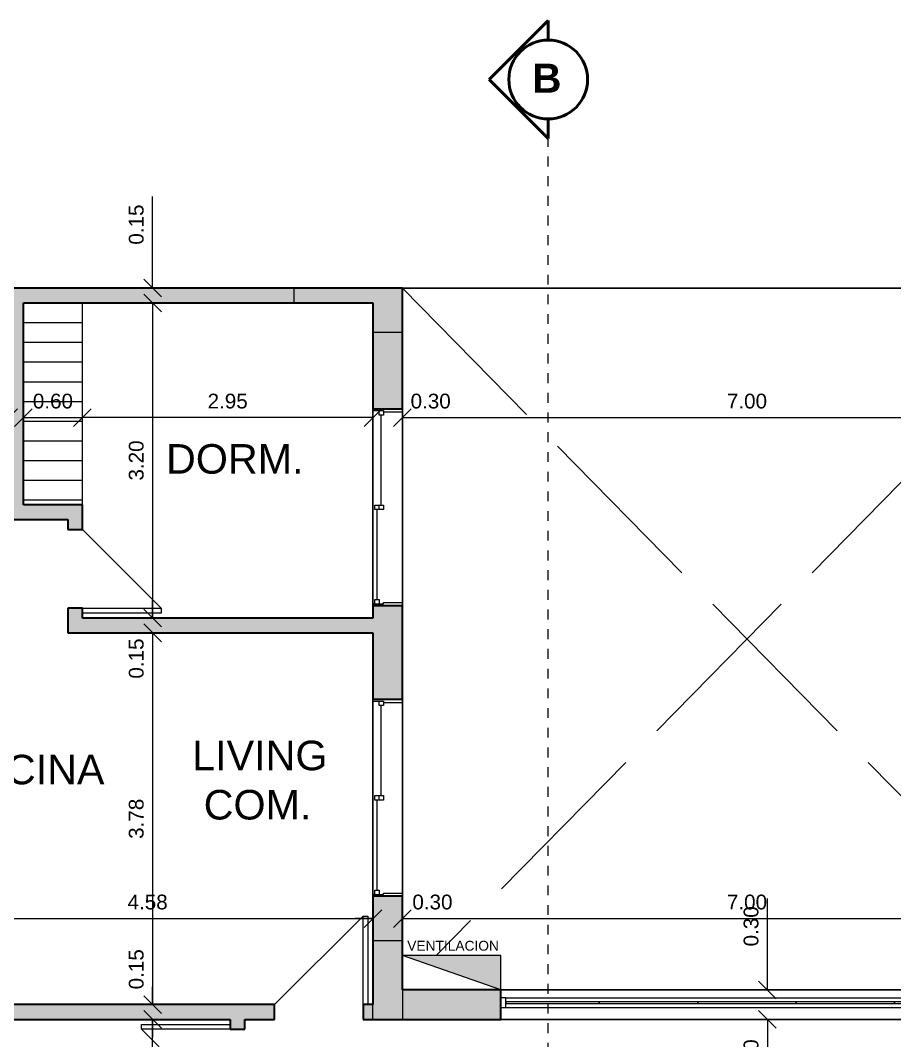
# Model space of a CAD drawing. Header units: metres. Extents: x 42 to 294, y -52 to 32.
# Drawn here: x 98.04 to 106.92, y -7.5 to 2.86 of the extents above; entities that cross this region are included whole.
import ezdxf

# ---------------------------------------------------------------- set-up
doc = ezdxf.new("R2010")
doc.units = ezdxf.units.M
doc.header["$LTSCALE"] = 0.15
doc.linetypes.add('ACAD_ISO02W100', pattern=[15, 12, -3])
doc.linetypes.add('Trazo punto', pattern=[0.015875, 0.00635, -0.004763, 0, -0.004763])
doc.layers.get('0').update_dxf_attribs({"lineweight": 20})
for name, color, linetype, lineweight in [('A-----SYP', 6, 'Continuous', 50), ('A-DOORSYM', 1, 'Continuous', 9), ('A-GLAZIDM', 6, 'Continuous', 9), ('A-WALL', 2, 'Continuous', 30), ('A-WALLCWM', 6, 'Continuous', 9), ('VENTILACIONES', 4, 'Continuous', 9)]:
    doc.layers.add(name, color=color, linetype=linetype, lineweight=lineweight)
doc.layers.add('Hatch', color=8, linetype='Continuous')
doc.layers.add('MUROS', color=11, linetype='Continuous')
doc.styles.get("Standard").update_dxf_attribs({"font": 'arial.ttf', "height": 0.15})
doc.dimstyles.new('Copy of Annotative', dxfattribs={"dimtxt": 0.15, "dimasz": 0.18, "dimexe": 0.18, "dimexo": 0.0625, "dimgap": 0.09, "dimtad": 1, "dimzin": 0, "dimdsep": 46, "dimtxsty": 'Standard', "dimblk": 'OBLIQUE', "dimcen": 0.09, "dimse1": 1, "dimse2": 1, "dimadec": 0, "dimazin": 0, "dimtfac": 1, "dimtofl": 0, "dimtmove": 0, "dimatfit": 3, "dimfxl": 1, "dimtolj": 1, "dimtzin": 0, "dimarcsym": 0})

# ---------------------------------------------------------------- blocks, each defined once
blk = doc.blocks.new('Puerta de 1 hoja - 90 x 210 cm-88-04 Tercer piso')
at = {"layer": 'A-DOORSYM', "lineweight": 13}
for p, q in [((0.717, 0.975), (-0.183, 0.075)), ((0.717, 0.975), (-0.183, 0.075)), ((0.717, 0.075), (0.717, 0.975))]:
    blk.add_line(p, q, dxfattribs=at)
blk = doc.blocks.new('Puerta de 1 hoja - 80 x 210 cm-87-04 Tercer piso')
at = {"layer": 'A-DOORSYM', "lineweight": 13}
for p, q in [((0.667, 0.875), (-0.133, 0.075)), ((0.667, 0.875), (-0.133, 0.075)), ((0.667, 0.075), (0.667, 0.875))]:
    blk.add_line(p, q, dxfattribs=at)
blk = doc.blocks.new('Deslizante con cubrejuntas - 2000 x 1200mm-111-04 Tercer piso')
at = {"layer": 'A-GLAZIDM', "lineweight": 13}
for p, q in [((-0.96825, 0.15), (-1, 0.15)), ((-0.96825, -0.04205), (-0.96825, 0.15)), ((0.96825, 0.15), (1, 0.15)), ((0.96825, -0.04205), (0.96825, 0.15)), ((1, 0.15), (1, -0.15)), ((-0.98095, -0.04205), (-0.96825, -0.04205)), ((-0.98095, -0.15), (-0.98095, -0.04205)), ((-0.9365, -0.0865), (-0.98095, -0.0865)), ((-0.96825, -0.04205), (-0.9365, -0.04205)), ((-0.9365, -0.04205), (-0.9365, -0.0865)), ((-0.022225, -0.064275), (-0.9365, -0.064275)), ((-0.022225, -0.04205), (0.022225, -0.04205)), ((-0.022225, -0.13095), (-0.022225, -0.04205)), ((0.022225, -0.0865), (-0.022225, -0.0865)), ((0.022225, -0.04205), (0.022225, -0.13095)), ((0.9365, -0.0865), (0.98095, -0.0865)), ((0.9365, -0.13095), (0.9365, -0.0865)), ((0.98095, -0.04205), (0.96825, -0.04205)), ((0.98095, -0.15), (0.98095, -0.04205)), ((-1, -0.15), (-0.98095, -0.15)), ((0.022225, -0.13095), (-0.022225, -0.13095)), ((0.022225, -0.108725), (0.9365, -0.108725)), ((0.98095, -0.13095), (0.9365, -0.13095)), ((1, -0.15), (0.98095, -0.15))]:
    blk.add_line(p, q, dxfattribs=at)
blk = doc.blocks.new('Panel de sistema - Acristalado-109-04 Tercer piso')
at = {"layer": 'A-WALLCWM'}
for p, q in [((0.475, 0.01), (-0.475, 0.01)), ((-0.475, 0.01), (-0.475, -0.01)), ((0.475, -0.01), (0.475, 0.01)), ((-0.475, -0.01), (0.475, -0.01))]:
    blk.add_line(p, q, dxfattribs=at)
blk = doc.blocks.new('Montante rectangular - Montante rectangular - 5x10 cm Aluminio-108-04 Tercer piso')
at = {"layer": 'A-WALLCWM'}
for p, q in [((16.534, 4.814), (17.484, 4.814)), ((16.534, 4.714), (17.484, 4.714))]:
    blk.add_line(p, q, dxfattribs=at)
blk = doc.blocks.new('Panel de sistema - Acristalado-96-04 Tercer piso')
at = {"layer": 'A-WALLCWM'}
for p, q in [((0.5, 0.01), (-0.5, 0.01)), ((-0.5, 0.01), (-0.5, -0.01)), ((0.5, -0.01), (0.5, 0.01)), ((-0.5, -0.01), (0.5, -0.01))]:
    blk.add_line(p, q, dxfattribs=at)
blk = doc.blocks.new('Montante rectangular - Montante rectangular - 5x10 cm Aluminio-93-04 Tercer piso')
at = {"layer": 'A-WALLCWM'}
for p, q in [((20.734, -3.131), (20.734, -4.131)), ((20.834, -3.131), (20.834, -4.131))]:
    blk.add_line(p, q, dxfattribs=at)
blk = doc.blocks.new('Panel de sistema - Acristalado-95-04 Tercer piso')
at = {"layer": 'A-WALLCWM'}
for p, q in [((0.5, 0.01), (-0.5, 0.01)), ((-0.5, 0.01), (-0.5, -0.01)), ((0.5, -0.01), (0.5, 0.01)), ((-0.5, -0.01), (0.5, -0.01))]:
    blk.add_line(p, q, dxfattribs=at)
blk = doc.blocks.new('Panel de sistema - Acristalado-94-04 Tercer piso')
at = {"layer": 'A-WALLCWM'}
for p, q in [((0.5, 0.01), (-0.5, 0.01)), ((-0.5, 0.01), (-0.5, -0.01)), ((0.5, -0.01), (0.5, 0.01)), ((-0.5, -0.01), (0.5, -0.01))]:
    blk.add_line(p, q, dxfattribs=at)
blk = doc.blocks.new('Panel de sistema - Acristalado-92-04 Tercer piso')
at = {"layer": 'A-WALLCWM'}
for p, q in [((0.475, 0.01), (-0.475, 0.01)), ((-0.475, 0.01), (-0.475, -0.01)), ((0.475, -0.01), (0.475, 0.01)), ((-0.475, -0.01), (0.475, -0.01))]:
    blk.add_line(p, q, dxfattribs=at)
blk = doc.blocks.new('Montante rectangular - Montante rectangular - 5x10 cm Aluminio-91-04 Tercer piso')
at = {"layer": 'A-WALLCWM'}
for p, q in [((20.484, 4.814), (21.434, 4.814)), ((20.484, 4.714), (21.434, 4.714))]:
    blk.add_line(p, q, dxfattribs=at)
blk = doc.blocks.new('Montante rectangular - Montante rectangular - 5x10 cm Aluminio-90-04 Tercer piso')
at = {"layer": 'A-WALLCWM'}
h = blk.add_hatch(dxfattribs=at)
h.set_pattern_fill('FP1_7', color=256, style=0, pattern_type=2)
h.set_pattern_definition([(225, (0.165, 0.048), (0.25173, -0.25173), []), (225, (0.165, -0.333), (0.25173, -0.25173), [])])
h.paths.add_polyline_path([(-0.05, 0.05), (-0.05, -0.05), (0, -0.05), (0, 0.05)], flags=0)
at = {"layer": 'A-WALLCWM', "lineweight": 13}
for p, q in [((-0.05, 0.05), (-0.05, -0.05)), ((0, 0.05), (-0.05, 0.05)), ((0, -0.05), (0, 0.05)), ((-0.05, -0.05), (0, -0.05))]:
    blk.add_line(p, q, dxfattribs=at)
blk = doc.blocks.new('Sección - Extremo de sección-3896-04 Tercer piso')
at = {"layer": 'A-----SYP'}
for p, q in [((-0.006, 0.00598), (-0.012, 0)), ((0, 0), (-0.006, 0.00598)), ((-0.012, 0), (-0.01, 0)), ((-0.002, 0), (0, 0))]:
    blk.add_line(p, q, dxfattribs=at)
blk.add_circle((-0.006, 0), 0.004, dxfattribs=at)
blk.add_arc((-0.006, 0), 0.004, 0, 180, dxfattribs=at)
blk = doc.blocks.new('Puerta de 1 hoja - 90 x 210 cm-71-02 Primer piso')
at = {"layer": 'A-DOORSYM', "lineweight": 13}
for p, q in [((0.717, 0.975), (-0.183, 0.075)), ((0.717, 0.975), (-0.183, 0.075)), ((0.717, 0.075), (0.717, 0.975))]:
    blk.add_line(p, q, dxfattribs=at)
blk = doc.blocks.new('Puerta de 1 hoja - 80 x 210 cm-66-02 Primer piso')
at = {"layer": 'A-DOORSYM', "lineweight": 13}
for p, q in [((0.667, 0.875), (-0.133, 0.075)), ((0.667, 0.875), (-0.133, 0.075)), ((0.667, 0.075), (0.667, 0.875))]:
    blk.add_line(p, q, dxfattribs=at)
blk = doc.blocks.new('_Oblique')
at = {"color": 0, "linetype": 'ByBlock', "lineweight": -2}
blk.add_line((-0.5, -0.5), (0.5, 0.5), dxfattribs=at)
blk = doc.blocks.new('*D2869')
at = {"color": 0, "lineweight": -2, "transparency": 16777216}
for p, q in [((97.918, -1.174), (97.738, -1.174)), ((98.068, -1.174), (98.248, -1.174))]:
    blk.add_line(p, q, dxfattribs=at)
at = {"layer": 'Defpoints', "color": 0, "transparency": 16777216}
for p in [(97.918, -1.174), (98.068, -1.174), (98.068, -1.174)]:
    blk.add_point(p, dxfattribs=at)
at = {"color": 0, "lineweight": -2, "transparency": 16777216, "xscale": 0.18, "yscale": 0.18, "zscale": 0.18}
blk.add_blockref('_Oblique', (97.918, -1.174), dxfattribs=at)
at = {"color": 0, "lineweight": -2, "transparency": 16777216, "xscale": 0.18, "yscale": 0.18, "zscale": 0.18, "rotation": 180}
blk.add_blockref('_Oblique', (98.068, -1.174), dxfattribs=at)
at = {"color": 0, "transparency": 16777216, "insert": (97.681, -1.007), "char_height": 0.15, "attachment_point": 5}
blk.add_mtext('\\A1;0.15', dxfattribs=at)
blk = doc.blocks.new('*D2870')
at = {"color": 0, "lineweight": -2, "transparency": 16777216}
for p, q in [((101.618, -1.174), (101.438, -1.174)), ((101.918, -1.174), (102.098, -1.174))]:
    blk.add_line(p, q, dxfattribs=at)
at = {"layer": 'Defpoints', "color": 0, "transparency": 16777216}
for p in [(101.618, -1.174), (101.918, -1.174), (101.918, -1.174)]:
    blk.add_point(p, dxfattribs=at)
at = {"color": 0, "lineweight": -2, "transparency": 16777216, "xscale": 0.18, "yscale": 0.18, "zscale": 0.18}
blk.add_blockref('_Oblique', (101.618, -1.174), dxfattribs=at)
at = {"color": 0, "lineweight": -2, "transparency": 16777216, "xscale": 0.18, "yscale": 0.18, "zscale": 0.18, "rotation": 180}
blk.add_blockref('_Oblique', (101.918, -1.174), dxfattribs=at)
at = {"color": 0, "transparency": 16777216, "insert": (102.205, -1.007), "char_height": 0.15, "attachment_point": 5}
blk.add_mtext('\\A1;0.30', dxfattribs=at)
blk = doc.blocks.new('*D2871')
at = {"color": 0, "lineweight": -2, "transparency": 16777216}
blk.add_line((101.918, -1.174), (108.918, -1.174), dxfattribs=at)
at = {"layer": 'Defpoints', "color": 0, "transparency": 16777216}
for p in [(101.918, -1.174), (108.918, -1.174), (108.918, -1.174)]:
    blk.add_point(p, dxfattribs=at)
at = {"color": 0, "lineweight": -2, "transparency": 16777216, "xscale": 0.18, "yscale": 0.18, "zscale": 0.18, "rotation": 180}
blk.add_blockref('_Oblique', (101.918, -1.174), dxfattribs=at)
at = {"color": 0, "lineweight": -2, "transparency": 16777216, "xscale": 0.18, "yscale": 0.18, "zscale": 0.18}
blk.add_blockref('_Oblique', (108.918, -1.174), dxfattribs=at)
at = {"color": 0, "transparency": 16777216, "insert": (105.418, -1.007), "char_height": 0.15, "attachment_point": 5}
blk.add_mtext('\\A1;7.00', dxfattribs=at)
blk = doc.blocks.new('*D2858')
at = {"color": 0, "lineweight": -2, "transparency": 16777216}
blk.add_line((97.043, -6.26), (101.618, -6.26), dxfattribs=at)
at = {"layer": 'Defpoints', "color": 0, "transparency": 16777216}
for p in [(97.043, -6.26), (101.618, -6.26), (101.618, -6.26)]:
    blk.add_point(p, dxfattribs=at)
at = {"color": 0, "lineweight": -2, "transparency": 16777216, "xscale": 0.18, "yscale": 0.18, "zscale": 0.18, "rotation": 180}
blk.add_blockref('_Oblique', (97.043, -6.26), dxfattribs=at)
at = {"color": 0, "lineweight": -2, "transparency": 16777216, "xscale": 0.18, "yscale": 0.18, "zscale": 0.18}
blk.add_blockref('_Oblique', (101.618, -6.26), dxfattribs=at)
at = {"color": 0, "transparency": 16777216, "insert": (99.33, -6.093), "char_height": 0.15, "attachment_point": 5}
blk.add_mtext('\\A1;4.58', dxfattribs=at)
blk = doc.blocks.new('*D2859')
at = {"color": 0, "lineweight": -2, "transparency": 16777216}
for p, q in [((101.618, -6.26), (101.438, -6.26)), ((101.918, -6.26), (102.098, -6.26))]:
    blk.add_line(p, q, dxfattribs=at)
at = {"layer": 'Defpoints', "color": 0, "transparency": 16777216}
for p in [(101.618, -6.26), (101.918, -6.26), (101.918, -6.26)]:
    blk.add_point(p, dxfattribs=at)
at = {"color": 0, "lineweight": -2, "transparency": 16777216, "xscale": 0.18, "yscale": 0.18, "zscale": 0.18}
blk.add_blockref('_Oblique', (101.618, -6.26), dxfattribs=at)
at = {"color": 0, "lineweight": -2, "transparency": 16777216, "xscale": 0.18, "yscale": 0.18, "zscale": 0.18, "rotation": 180}
blk.add_blockref('_Oblique', (101.918, -6.26), dxfattribs=at)
at = {"color": 0, "transparency": 16777216, "insert": (102.223, -6.093), "char_height": 0.15, "attachment_point": 5}
blk.add_mtext('\\A1;0.30', dxfattribs=at)
blk = doc.blocks.new('*D2860')
at = {"color": 0, "lineweight": -2, "transparency": 16777216}
blk.add_line((101.918, -6.26), (108.918, -6.26), dxfattribs=at)
at = {"layer": 'Defpoints', "color": 0, "transparency": 16777216}
for p in [(101.918, -6.26), (108.918, -6.26), (108.918, -6.26)]:
    blk.add_point(p, dxfattribs=at)
at = {"color": 0, "lineweight": -2, "transparency": 16777216, "xscale": 0.18, "yscale": 0.18, "zscale": 0.18, "rotation": 180}
blk.add_blockref('_Oblique', (101.918, -6.26), dxfattribs=at)
at = {"color": 0, "lineweight": -2, "transparency": 16777216, "xscale": 0.18, "yscale": 0.18, "zscale": 0.18}
blk.add_blockref('_Oblique', (108.918, -6.26), dxfattribs=at)
at = {"color": 0, "transparency": 16777216, "insert": (105.418, -6.093), "char_height": 0.15, "attachment_point": 5}
blk.add_mtext('\\A1;7.00', dxfattribs=at)
blk = doc.blocks.new('*D2835')
at = {"color": 0, "lineweight": -2, "transparency": 16777216}
blk.add_line((98.068, -1.174), (98.668, -1.174), dxfattribs=at)
at = {"layer": 'Defpoints', "color": 0, "transparency": 16777216}
for p in [(98.068, -1.174), (98.668, -1.174), (98.668, -1.174)]:
    blk.add_point(p, dxfattribs=at)
at = {"color": 0, "lineweight": -2, "transparency": 16777216, "xscale": 0.18, "yscale": 0.18, "zscale": 0.18, "rotation": 180}
blk.add_blockref('_Oblique', (98.068, -1.174), dxfattribs=at)
at = {"color": 0, "lineweight": -2, "transparency": 16777216, "xscale": 0.18, "yscale": 0.18, "zscale": 0.18}
blk.add_blockref('_Oblique', (98.668, -1.174), dxfattribs=at)
at = {"color": 0, "transparency": 16777216, "insert": (98.368, -1.007), "char_height": 0.15, "attachment_point": 5}
blk.add_mtext('\\A1;0.60', dxfattribs=at)
blk = doc.blocks.new('*D2836')
at = {"color": 0, "lineweight": -2, "transparency": 16777216}
blk.add_line((101.618, -1.174), (98.668, -1.174), dxfattribs=at)
at = {"layer": 'Defpoints', "color": 0, "transparency": 16777216}
for p in [(98.668, -1.174), (98.668, -1.174), (101.618, -1.174)]:
    blk.add_point(p, dxfattribs=at)
at = {"color": 0, "lineweight": -2, "transparency": 16777216, "xscale": 0.18, "yscale": 0.18, "zscale": 0.18, "rotation": 180}
blk.add_blockref('_Oblique', (98.668, -1.174), dxfattribs=at)
at = {"color": 0, "lineweight": -2, "transparency": 16777216, "xscale": 0.18, "yscale": 0.18, "zscale": 0.18}
blk.add_blockref('_Oblique', (101.618, -1.174), dxfattribs=at)
at = {"color": 0, "transparency": 16777216, "insert": (100.143, -1.007), "char_height": 0.15, "attachment_point": 5}
blk.add_mtext('\\A1;2.95', dxfattribs=at)
blk = doc.blocks.new('*D2490')
at = {"color": 0, "lineweight": -2, "transparency": 16777216}
for p, q in [((99.381, 0.141), (99.381, 1.072)), ((99.381, -0.009), (99.381, -0.189))]:
    blk.add_line(p, q, dxfattribs=at)
at = {"layer": 'Defpoints', "color": 0, "transparency": 16777216}
for p in [(99.548, 0.141), (99.381, -0.009), (99.548, -0.009)]:
    blk.add_point(p, dxfattribs=at)
at = {"color": 0, "lineweight": -2, "transparency": 16777216, "xscale": 0.18, "yscale": 0.18, "zscale": 0.18}
for p, rotation in [((99.381, 0.141), 270), ((99.381, -0.009), 90)]:
    blk.add_blockref('_Oblique', p, dxfattribs=dict(at, rotation=rotation))
at = {"color": 0, "transparency": 16777216, "insert": (99.215, 0.786), "char_height": 0.15, "attachment_point": 5, "rotation": 90}
blk.add_mtext('\\A1;0.15', dxfattribs=at)
blk = doc.blocks.new('*D2491')
at = {"color": 0, "lineweight": -2, "transparency": 16777216}
blk.add_line((99.381, -0.009), (99.381, -3.209), dxfattribs=at)
at = {"layer": 'Defpoints', "color": 0, "transparency": 16777216}
for p in [(99.548, -0.009), (99.381, -3.209), (99.381, -3.209)]:
    blk.add_point(p, dxfattribs=at)
at = {"color": 0, "lineweight": -2, "transparency": 16777216, "xscale": 0.18, "yscale": 0.18, "zscale": 0.18}
for p, rotation in [((99.381, -0.009), 90), ((99.381, -3.209), 270)]:
    blk.add_blockref('_Oblique', p, dxfattribs=dict(at, rotation=rotation))
at = {"color": 0, "transparency": 16777216, "insert": (99.215, -1.609), "char_height": 0.15, "attachment_point": 5, "rotation": 90}
blk.add_mtext('\\A1;3.20', dxfattribs=at)
blk = doc.blocks.new('*D2492')
at = {"color": 0, "lineweight": -2, "transparency": 16777216}
for p, q in [((99.381, -3.209), (99.381, -3.029)), ((99.381, -3.359), (99.381, -3.539))]:
    blk.add_line(p, q, dxfattribs=at)
at = {"layer": 'Defpoints', "color": 0, "transparency": 16777216}
for p in [(99.381, -3.209), (99.381, -3.359), (99.381, -3.359)]:
    blk.add_point(p, dxfattribs=at)
at = {"color": 0, "lineweight": -2, "transparency": 16777216, "xscale": 0.18, "yscale": 0.18, "zscale": 0.18}
for p, rotation in [((99.381, -3.209), 270), ((99.381, -3.359), 90)]:
    blk.add_blockref('_Oblique', p, dxfattribs=dict(at, rotation=rotation))
at = {"color": 0, "transparency": 16777216, "insert": (99.215, -3.62), "char_height": 0.15, "attachment_point": 5, "rotation": 90}
blk.add_mtext('\\A1;0.15', dxfattribs=at)
blk = doc.blocks.new('*D2493')
at = {"color": 0, "lineweight": -2, "transparency": 16777216}
blk.add_line((99.381, -3.359), (99.381, -7.134), dxfattribs=at)
at = {"layer": 'Defpoints', "color": 0, "transparency": 16777216}
for p in [(99.381, -3.359), (99.381, -7.134), (99.381, -7.134)]:
    blk.add_point(p, dxfattribs=at)
at = {"color": 0, "lineweight": -2, "transparency": 16777216, "xscale": 0.18, "yscale": 0.18, "zscale": 0.18}
for p, rotation in [((99.381, -3.359), 90), ((99.381, -7.134), 270)]:
    blk.add_blockref('_Oblique', p, dxfattribs=dict(at, rotation=rotation))
at = {"color": 0, "transparency": 16777216, "insert": (99.215, -5.247), "char_height": 0.15, "attachment_point": 5, "rotation": 90}
blk.add_mtext('\\A1;3.78', dxfattribs=at)
blk = doc.blocks.new('*D2494')
at = {"color": 0, "lineweight": -2, "transparency": 16777216}
for p, q in [((99.381, -7.134), (99.381, -6.954)), ((99.381, -7.284), (99.381, -7.464))]:
    blk.add_line(p, q, dxfattribs=at)
at = {"layer": 'Defpoints', "color": 0, "transparency": 16777216}
for p in [(99.381, -7.134), (99.381, -7.284), (99.381, -7.284)]:
    blk.add_point(p, dxfattribs=at)
at = {"color": 0, "lineweight": -2, "transparency": 16777216, "xscale": 0.18, "yscale": 0.18, "zscale": 0.18}
for p, rotation in [((99.381, -7.134), 270), ((99.381, -7.284), 90)]:
    blk.add_blockref('_Oblique', p, dxfattribs=dict(at, rotation=rotation))
at = {"color": 0, "transparency": 16777216, "insert": (99.215, -6.775), "char_height": 0.15, "attachment_point": 5, "rotation": 90}
blk.add_mtext('\\A1;0.15', dxfattribs=at)
blk = doc.blocks.new('*D2498')
at = {"color": 0, "lineweight": -2, "transparency": 16777216}
for p, q in [((105.626, -6.984), (105.626, -6.055)), ((105.626, -7.284), (105.626, -7.464))]:
    blk.add_line(p, q, dxfattribs=at)
at = {"layer": 'Defpoints', "color": 0, "transparency": 16777216}
for p in [(105.626, -6.984), (105.626, -7.284), (105.626, -7.284)]:
    blk.add_point(p, dxfattribs=at)
at = {"color": 0, "lineweight": -2, "transparency": 16777216, "xscale": 0.18, "yscale": 0.18, "zscale": 0.18}
for p, rotation in [((105.626, -6.984), 270), ((105.626, -7.284), 90)]:
    blk.add_blockref('_Oblique', p, dxfattribs=dict(at, rotation=rotation))
at = {"color": 0, "transparency": 16777216, "insert": (105.46, -6.339), "char_height": 0.15, "attachment_point": 5, "rotation": 90}
blk.add_mtext('\\A1;0.30', dxfattribs=at)
blk = doc.blocks.new('*D2499')
at = {"color": 0, "lineweight": -2, "transparency": 16777216}
blk.add_line((105.626, -7.284), (105.626, -8.659), dxfattribs=at)
at = {"layer": 'Defpoints', "color": 0, "transparency": 16777216}
for p in [(105.626, -7.284), (105.621, -8.659), (105.626, -8.659)]:
    blk.add_point(p, dxfattribs=at)
at = {"color": 0, "lineweight": -2, "transparency": 16777216, "xscale": 0.18, "yscale": 0.18, "zscale": 0.18}
for p, rotation in [((105.626, -7.284), 90), ((105.626, -8.659), 270)]:
    blk.add_blockref('_Oblique', p, dxfattribs=dict(at, rotation=rotation))
at = {"color": 0, "transparency": 16777216, "insert": (105.46, -7.69), "char_height": 0.15, "attachment_point": 5, "rotation": 90}
blk.add_mtext('\\A1;1.40', dxfattribs=at)
blk = doc.blocks.new('*D2462')
at = {"color": 0, "lineweight": -2, "transparency": 16777216}
blk.add_line((99.381, -8.809), (99.381, -7.284), dxfattribs=at)
at = {"layer": 'Defpoints', "color": 0, "transparency": 16777216}
for p in [(99.381, -7.284), (100.168, -7.284), (100.168, -8.809)]:
    blk.add_point(p, dxfattribs=at)
at = {"color": 0, "lineweight": -2, "transparency": 16777216, "xscale": 0.18, "yscale": 0.18, "zscale": 0.18}
for p, rotation in [((99.381, -7.284), 90), ((99.381, -8.809), 270)]:
    blk.add_blockref('_Oblique', p, dxfattribs=dict(at, rotation=rotation))
at = {"color": 0, "transparency": 16777216, "insert": (99.215, -8.047), "char_height": 0.15, "attachment_point": 5, "rotation": 90}
blk.add_mtext('\\A1;1.53', dxfattribs=at)

msp = doc.modelspace()

# ---------------------------------------------------------------- hatches: boundary and pattern name
at = {"layer": 'Hatch', "ltscale": 0.2}
for points in [[(101.618, -0.009), (101.618, -0.309), (101.918, -0.309), (101.918, 0.141), (100.818, 0.141), (100.818, -0.009)], [(101.918, -6.484), (101.618, -6.484), (101.618, -7.284), (101.918, -7.284)]]:
    msp.add_hatch(color=256, dxfattribs=at).paths.add_polyline_path(points)
at = {"layer": 'MUROS'}
h = msp.add_hatch(color=256, dxfattribs=at)
h.paths.add_polyline_path([(101.918, -3.084), (101.618, -3.084), (101.618, -3.209), (98.668, -3.209), (98.668, -3.109), (98.518, -3.109), (98.518, -3.359), (101.618, -3.359), (101.618, -4.034), (101.918, -4.034)])
h.paths.add_polyline_path([(101.918, -0.309), (101.618, -0.309), (101.618, -1.084), (101.918, -1.084)])
h.paths.add_polyline_path([(100.818, 0.141), (97.018, 0.141), (97.018, -0.009), (97.918, -0.009), (97.918, -2.059), (97.818, -2.059), (97.818, -2.209), (98.518, -2.209), (98.518, -2.309), (98.668, -2.309), (98.668, -2.059), (98.068, -2.059), (98.068, -0.009), (100.818, -0.009)])
h.paths.add_polyline_path([(96.418, -2.209), (97.118, -2.209), (97.118, -2.059), (96.418, -2.059), (96.418, -0.309), (96.118, -0.309), (96.118, -4.034), (96.418, -4.034), (96.418, -3.359), (97.118, -3.359), (97.118, -3.209), (96.418, -3.209)])
h.paths.add_polyline_path([(96.418, -6.034), (96.118, -6.034), (96.118, -6.984), (96.418, -6.984)])
h.paths.add_polyline_path([(95.618, -6.984), (95.418, -6.984), (95.418, -7.284), (95.618, -7.284)])
h.paths.add_polyline_path([(100.618, -7.134), (96.418, -7.134), (96.418, -7.284), (100.168, -7.284), (100.168, -7.384), (100.318, -7.384), (100.318, -7.284), (100.618, -7.284)])
h.paths.add_polyline_path([(101.918, -6.034), (101.618, -6.034), (101.618, -6.484), (101.918, -6.484)])
h.paths.add_polyline_path([(101.618, -7.134), (101.518, -7.134), (101.518, -7.284), (101.618, -7.284)])
h.paths.add_polyline_path([(102.918, -6.984), (101.918, -6.984), (101.918, -7.284), (102.918, -7.284)])
at = {"layer": 'VENTILACIONES'}
h = msp.add_hatch(color=256, dxfattribs=at)
h.paths.add_polyline_path([(102.262, -6.634), (101.918, -6.634), (102.174, -6.724)])
h.paths.add_polyline_path([(102.918, -6.634), (102.262, -6.634), (102.174, -6.724), (102.918, -6.984)])

# ---------------------------------------------------------------- linework, layer by layer
for p, q in [((108.918, 0.141), (101.918, 0.141)), ((101.918, 0.141), (108.918, 0.141)), ((98.668, -2.059), (98.668, -0.009)), ((98.068, -0.209), (98.668, -0.209)), ((98.068, -0.409), (98.668, -0.409)), ((98.068, -0.609), (98.668, -0.609)), ((98.068, -0.809), (98.668, -0.809)), ((98.068, -1.009), (98.668, -1.009)), ((98.068, -1.209), (98.668, -1.209)), ((98.068, -1.409), (98.668, -1.409)), ((98.068, -1.609), (98.668, -1.609)), ((98.068, -1.809), (98.668, -1.809)), ((98.068, -2.009), (98.668, -2.009)), ((101.918, -6.984), (103.773, -6.984))]:
    msp.add_line(p, q)
at = {"linetype": 'ACAD_ISO02W100'}
for p, q in [((101.918, 0.141), (108.574, -6.634)), ((108.918, 0.141), (102.262, -6.634))]:
    msp.add_line(p, q, dxfattribs=at)
at = {"layer": 'A-----SYP', "linetype": 'Trazo punto', "lineweight": 15}
msp.add_line((103.399, -21.823), (103.399, 1.659), dxfattribs=at)
at = {"layer": 'A-DOORSYM'}
for p, q in [((98.668, -3.159), (98.668, -3.109)), ((99.468, -3.159), (98.668, -3.159)), ((99.468, -3.109), (99.468, -3.159)), ((101.518, -6.234), (101.568, -6.234)), ((101.568, -6.234), (101.568, -7.134)), ((101.568, -7.134), (101.518, -7.134)), ((99.268, -7.384), (99.268, -7.334)), ((99.268, -7.334), (100.168, -7.334)), ((100.168, -7.334), (100.168, -7.384))]:
    msp.add_line(p, q, dxfattribs=at)
at = {"layer": 'A-WALL', "lineweight": 35}
for p, q in [((101.918, 0.141), (96.118, 0.141)), ((101.918, -1.084), (101.918, 0.141)), ((98.068, -0.009), (101.618, -0.009)), ((98.068, -2.059), (98.068, -0.009)), ((101.618, -0.009), (101.618, -1.084)), ((101.618, -1.084), (101.918, -1.084)), ((98.668, -2.059), (98.068, -2.059)), ((98.668, -2.309), (98.668, -2.059)), ((97.818, -2.209), (98.518, -2.209)), ((98.518, -2.209), (98.518, -2.309)), ((98.518, -2.309), (98.668, -2.309)), ((101.618, -3.084), (101.618, -3.209)), ((101.918, -3.084), (101.618, -3.084)), ((101.918, -4.034), (101.918, -3.084)), ((98.518, -3.109), (98.518, -3.359)), ((98.668, -3.109), (98.518, -3.109)), ((98.668, -3.209), (98.668, -3.109)), ((101.618, -3.209), (98.668, -3.209)), ((98.518, -3.359), (101.618, -3.359)), ((101.618, -3.359), (101.618, -4.034)), ((101.618, -4.034), (101.918, -4.034)), ((101.618, -6.034), (101.618, -7.134)), ((101.918, -6.034), (101.618, -6.034)), ((101.918, -6.984), (101.918, -6.034)), ((102.918, -6.984), (101.918, -6.984)), ((102.918, -7.284), (102.918, -6.984)), ((100.618, -7.134), (96.418, -7.134)), ((100.618, -7.284), (100.618, -7.134)), ((101.618, -7.134), (101.518, -7.134)), ((101.518, -7.134), (101.518, -7.284)), ((95.418, -7.284), (100.168, -7.284)), ((100.168, -7.284), (100.168, -7.384)), ((100.318, -7.284), (100.618, -7.284)), ((100.318, -7.384), (100.318, -7.284)), ((101.518, -7.284), (102.918, -7.284)), ((100.168, -7.384), (100.318, -7.384))]:
    msp.add_line(p, q, dxfattribs=at)
at = {"layer": 'A-WALL'}
for p, q in [((101.618, -3.084), (101.618, -1.084)), ((101.918, -1.084), (101.918, -3.084)), ((101.618, -6.034), (101.618, -4.034)), ((101.918, -4.034), (101.918, -6.034)), ((102.918, -6.984), (107.918, -6.984)), ((107.918, -7.284), (102.918, -7.284))]:
    msp.add_line(p, q, dxfattribs=at)
at = {"layer": 'Hatch', "ltscale": 0.2}
for p, q in [((100.818, -0.009), (100.818, 0.141)), ((100.818, 0.141), (101.918, 0.141)), ((101.918, -0.009), (101.918, 0.141)), ((101.918, 0.141), (101.918, -0.309)), ((101.618, -0.009), (100.818, -0.009)), ((101.618, -0.309), (101.618, -0.009)), ((101.918, -0.309), (101.618, -0.309)), ((101.618, -6.484), (101.918, -6.484)), ((101.618, -7.284), (101.618, -6.484)), ((101.918, -6.484), (101.918, -7.284)), ((101.918, -7.284), (101.618, -7.284))]:
    msp.add_line(p, q, dxfattribs=at)
at = {"layer": 'VENTILACIONES'}
for p, q in [((102.918, -6.634), (101.918, -6.634)), ((101.918, -6.634), (101.918, -6.984)), ((102.918, -6.984), (101.918, -6.634)), ((102.918, -6.984), (102.918, -6.634)), ((101.918, -6.984), (102.918, -6.984)), ((101.918, -6.984), (102.918, -6.984))]:
    msp.add_line(p, q, dxfattribs=at)

# ---------------------------------------------------------------- block references
at = {"layer": 'A-----SYP', "extrusion": (0, 0, -1), "xscale": 99.99999999999993, "yscale": 99.99999999999993, "zscale": 99.99999999999993, "rotation": 270.0000000000002}
msp.add_blockref('Sección - Extremo de sección-3896-04 Tercer piso', (-103.399, 1.659), dxfattribs=at)
at = {"layer": 'A-DOORSYM'}
for name, p, rotation in [('Puerta de 1 hoja - 80 x 210 cm-87-04 Tercer piso', (98.593, -2.442), 269.9999999999999), ('Puerta de 1 hoja - 80 x 210 cm-66-02 Primer piso', (98.593, -2.442), 269.9999999999999), ('Puerta de 1 hoja - 90 x 210 cm-88-04 Tercer piso', (100.243, -8.101), 89.99999999999991)]:
    msp.add_blockref(name, p, dxfattribs=dict(at, rotation=rotation))
for name in ['Puerta de 1 hoja - 90 x 210 cm-88-04 Tercer piso', 'Puerta de 1 hoja - 90 x 210 cm-71-02 Primer piso']:
    msp.add_blockref(name, (100.801, -7.209), dxfattribs=at)
at = {"layer": 'A-GLAZIDM', "rotation": 269.9999999999999}
for p in [(101.768, -2.084), (101.768, -5.034)]:
    msp.add_blockref('Deslizante con cubrejuntas - 2000 x 1200mm-111-04 Tercer piso', p, dxfattribs=at)
at = {"layer": 'A-WALLCWM'}
for name, p, rotation in [('Montante rectangular - Montante rectangular - 5x10 cm Aluminio-90-04 Tercer piso', (102.918, -7.114), 180), ('Montante rectangular - Montante rectangular - 5x10 cm Aluminio-93-04 Tercer piso', (100.787, -27.898), 90.00000000000001), ('Montante rectangular - Montante rectangular - 5x10 cm Aluminio-93-04 Tercer piso', (101.787, -27.898), 90.00000000000006), ('Montante rectangular - Montante rectangular - 5x10 cm Aluminio-93-04 Tercer piso', (102.787, -27.898), 90.00000000000006)]:
    msp.add_blockref(name, p, dxfattribs=dict(at, rotation=rotation))
for name, p in [('Montante rectangular - Montante rectangular - 5x10 cm Aluminio-108-04 Tercer piso', (86.434, -11.878)), ('Panel de sistema - Acristalado-109-04 Tercer piso', (103.443, -7.114)), ('Panel de sistema - Acristalado-96-04 Tercer piso', (104.418, -7.114)), ('Panel de sistema - Acristalado-95-04 Tercer piso', (105.418, -7.114)), ('Panel de sistema - Acristalado-94-04 Tercer piso', (106.418, -7.114)), ('Montante rectangular - Montante rectangular - 5x10 cm Aluminio-91-04 Tercer piso', (86.434, -11.878)), ('Panel de sistema - Acristalado-92-04 Tercer piso', (107.393, -7.114))]:
    msp.add_blockref(name, p, dxfattribs=at)

# ---------------------------------------------------------------- texts
at = {"char_height": 0.3, "width": 8.33083, "attachment_point": 1}
for s, insert in [('DORM.', (99.517, -1.443)), ('LIVING \\P COM.', (99.783, -4.454)), ('COCINA', (97.262, -4.597))]:
    msp.add_mtext(s, dxfattribs=dict(at, insert=insert))
at = {"ltscale": 0.1, "insert": (101.967, -6.486), "char_height": 0.1, "width": 2.14772, "attachment_point": 1}
msp.add_mtext('VENTILACION', dxfattribs=at)

# ---------------------------------------------------------------- dimensions: what is measured, and where the dimension line sits
for base, p1, p2, override, picture, middle in [((99.381, -0.009), (99.548, 0.141), (99.548, -0.009), {"dimscale": 0, "dimtix": 0, "dimtofl": 0, "dimtmove": 0, "dimatfit": 3}, '*D2490', (99.381, 0.786)), ((99.381, -3.359), (99.381, -3.209), (99.381, -3.359), {"dimscale": 0, "dimtix": 0, "dimtofl": 0, "dimtmove": 1, "dimatfit": 3}, '*D2492', (99.381, -3.62)), ((105.626, -7.284), (105.626, -6.984), (105.626, -7.284), {"dimscale": 0, "dimtix": 0, "dimtofl": 0, "dimtmove": 0, "dimatfit": 3}, '*D2498', (105.626, -6.339)), ((99.381, -7.284), (99.381, -7.134), (99.381, -7.284), {"dimscale": 0, "dimtix": 0, "dimtofl": 0, "dimtmove": 1, "dimatfit": 3}, '*D2494', (99.381, -6.775))]:
    dim = msp.add_linear_dim(base=base, p1=p1, p2=p2, angle=90, dimstyle='Copy of Annotative', override=override)
    dim.commit()
    dim.dimension.update_dxf_attribs({"geometry": picture, "text_midpoint": middle, "dimtype": 160})
for base, p1, p2, override, picture, middle in [((99.381, -3.209), (99.548, -0.009), (99.381, -3.209), {"dimscale": 0, "dimtix": 0, "dimtofl": 0, "dimtmove": 1, "dimatfit": 3}, '*D2491', (99.215, -1.609)), ((99.381210018, -7.134014807), (99.381210018, -3.359014807), (99.381210018, -7.134014807), {"dimscale": 0, "dimtix": 0, "dimtofl": 0, "dimtmove": 1, "dimatfit": 3}, '*D2493', (99.21457291, -5.246514807)), ((99.381210018, -7.284014807), (100.167661849, -8.809014807), (100.167661849, -7.284014807), {"dimscale": 0, "dimtix": 0, "dimtofl": 0, "dimtmove": 0, "dimatfit": 3}, '*D2462', (99.21457291, -8.046514807))]:
    dim = msp.add_linear_dim(base=base, p1=p1, p2=p2, angle=90, dimstyle='Copy of Annotative', override=override)
    dim.commit()
    dim.dimension.update_dxf_attribs({"geometry": picture, "text_midpoint": middle})
for base, p1, p2, picture, middle in [((98.068, -1.174), (97.918, -1.174), (98.068, -1.174), '*D2869', (97.681, -1.174)), ((101.918, -1.174), (101.618, -1.174), (101.918, -1.174), '*D2870', (102.205, -1.174)), ((101.918, -6.26), (101.618, -6.26), (101.918, -6.26), '*D2859', (102.223, -6.26))]:
    dim = msp.add_linear_dim(base=base, p1=p1, p2=p2, dimstyle='Copy of Annotative', override={"dimscale": 0, "dimtix": 0, "dimtofl": 0, "dimtmove": 1, "dimatfit": 3})
    dim.commit()
    dim.dimension.update_dxf_attribs({"geometry": picture, "text_midpoint": middle, "dimtype": 160})
for base, p1, p2, override, picture, middle in [((98.668, -1.174), (98.068, -1.174), (98.668, -1.174), {"dimscale": 0, "dimtix": 0, "dimtofl": 0, "dimtmove": 0, "dimatfit": 3}, '*D2835', (98.368, -1.007)), ((98.668, -1.174), (101.618, -1.174), (98.668, -1.174), {"dimscale": 0, "dimtix": 0, "dimtofl": 0, "dimtmove": 0, "dimatfit": 3}, '*D2836', (100.143, -1.007)), ((108.918, -1.174), (101.918, -1.174), (108.918, -1.174), {"dimscale": 0, "dimtix": 0, "dimtofl": 0, "dimtmove": 1, "dimatfit": 3}, '*D2871', (105.418, -1.007)), ((101.617661849, -6.259590215), (97.042661849, -6.259590215), (101.617661849, -6.259590215), {"dimscale": 0, "dimtix": 0, "dimtofl": 0, "dimtmove": 1, "dimatfit": 3}, '*D2858', (99.330161849, -6.093004267)), ((108.918, -6.26), (101.918, -6.26), (108.918, -6.26), {"dimscale": 0, "dimtix": 0, "dimtofl": 0, "dimtmove": 1, "dimatfit": 3}, '*D2860', (105.418, -6.093))]:
    dim = msp.add_linear_dim(base=base, p1=p1, p2=p2, dimstyle='Copy of Annotative', override=override)
    dim.commit()
    dim.dimension.update_dxf_attribs({"geometry": picture, "text_midpoint": middle})
dim = msp.add_linear_dim(base=(105.626, -8.659), p1=(105.626, -7.284), p2=(105.621, -8.659), angle=90, text='1.40', dimstyle='Copy of Annotative', override={"dimscale": 0, "dimtix": 0, "dimtofl": 0, "dimtmove": 1, "dimatfit": 3})
dim.commit()
dim.dimension.update_dxf_attribs({"geometry": '*D2499', "text_midpoint": (105.626, -7.69), "dimtype": 160})

# ---------------------------------------------------------------- next in the draw order: texts
at = {"layer": 'A-----SYP', "insert": (103.385, 2.42), "char_height": 0.29506, "width": 0.162, "attachment_point": 2, "line_spacing_factor": 0.938532, "bg_fill": 3, "box_fill_scale": 1.25, "bg_fill_color": 0, "bg_fill_transparency": 0}
msp.add_mtext('{\\fArial|b1|i0|c0|p34;B}', dxfattribs=at)

doc.saveas('drawing.dxf')
